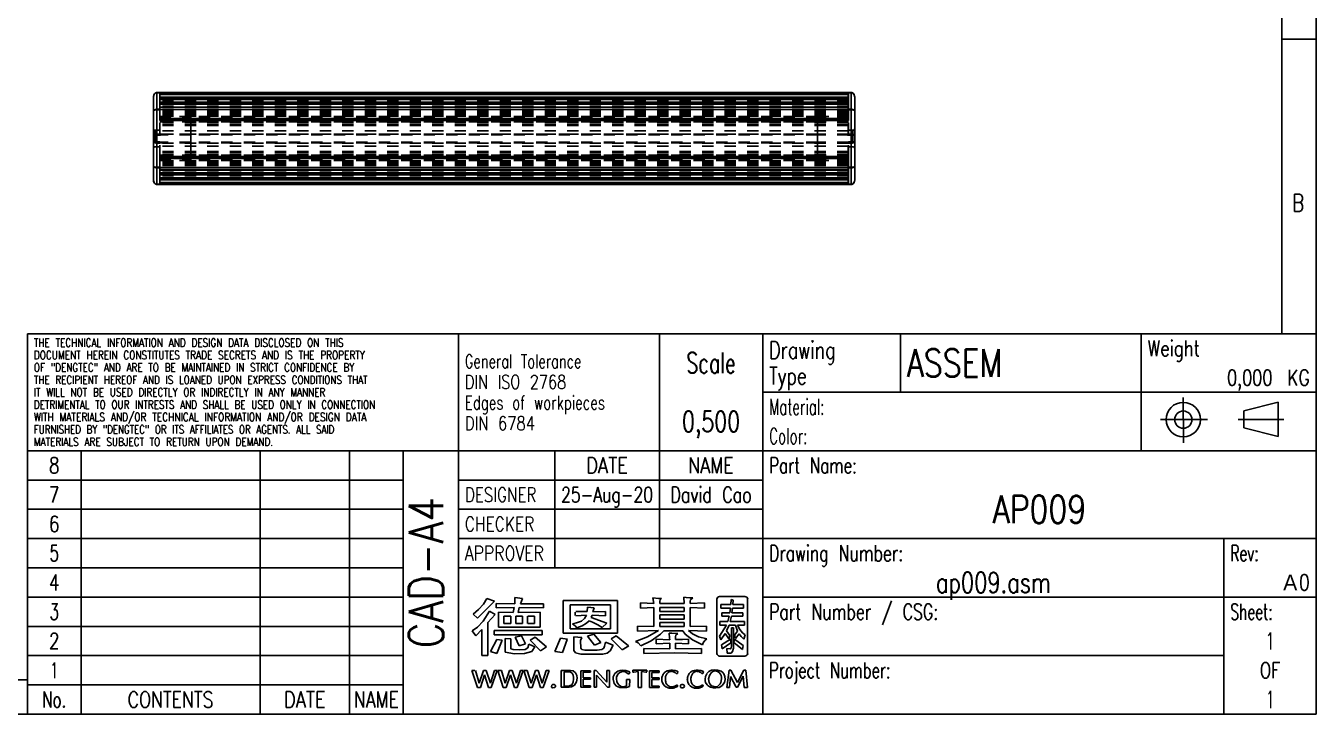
# Model space of a CAD drawing. Extents: x 14 to 580, y 14 to 406.
# Drawn here: x 205.1 to 580, y 14 to 213.9 of the extents above; entities that cross this region are included whole.
import ezdxf
from ezdxf.enums import TextEntityAlignment as Align

# ---------------------------------------------------------------- set-up
doc = ezdxf.new("R2010")
doc.units = 0
doc.header["$LTSCALE"] = 32.67
doc.linetypes.add('HIDDEN', pattern=[0.2, 0.1, -0.1])
for name, color, linetype in [('AP-090-ENDCAP2', 7, 'CONTINUOUS'), ('AP-090-ENDCAP3', 7, 'CONTINUOUS'), ('AP0099', 7, 'CONTINUOUS'), ('AP090-BASE2', 7, 'CONTINUOUS'), ('AP090-BASE3', 7, 'CONTINUOUS'), ('AP090-DIFFUSE2', 7, 'CONTINUOUS'), ('AP090-DIFFUSE3', 7, 'CONTINUOUS')]:
    doc.layers.add(name, color=color, linetype=linetype)
doc.styles.add('TEXTSTYLE_2', font='TXT.TTF')
doc.styles.add('TEXTSTYLE_3', font='TXT.TTF')
doc.styles.add('TEXTSTYLE_4', font='TXT.TTF')
doc.styles.add('TEXTSTYLE_5', font='TXT.TTF')
doc.styles.add('TEXTSTYLE_6', font='TXT.TTF')
doc.styles.add('TEXTSTYLE_8', font='gdt', dxfattribs={"width": 0.55})

# ---------------------------------------------------------------- blocks, each defined once
blk = doc.blocks.new('SYMBOL_283_BL0', base_point=(374.78, 34.86))
at = {"layer": 'AP0099', "color": 7}
for p, q in [((336.31, 41.86), (341.3, 46.84)), ((338.1, 45.94), (336.66, 44.38)), ((339.1, 47.61), (338.1, 45.94)), ((341.3, 46.84), (339.1, 47.61)), ((341.74, 46.12), (341.74, 44.85)), ((341.74, 46.12), (347.17, 46.03)), ((347.18, 47.9), (347.17, 46.03)), ((349.45, 47.59), (347.18, 47.9)), ((349.45, 47.59), (348.82, 46.03)), ((348.82, 46.03), (355.48, 46.08)), ((355.48, 46.08), (355.48, 44.86)), ((361.23, 37.51), (361.28, 46.99)), ((361.28, 46.99), (377.01, 47.02)), ((363.25, 45.72), (363.25, 38.77)), ((374.99, 45.72), (363.25, 45.72)), ((368.26, 45.12), (368.17, 43.81)), ((368.26, 45.12), (370.24, 44.84)), ((374.99, 38.77), (374.99, 45.72)), ((377.01, 47.02), (377.01, 37.51)), ((383.7, 46.32), (387.54, 46.15)), ((383.7, 46.32), (383.7, 44.83)), ((387.31, 47.76), (387.54, 46.15)), ((387.31, 47.76), (388.91, 47.61)), ((388.91, 47.61), (389.85, 47.6)), ((389.3, 46.78), (389.29, 46.15)), ((389.29, 46.15), (396.42, 46.15)), ((389.43, 47.18), (389.3, 46.78)), ((389.85, 47.6), (389.43, 47.18)), ((396.28, 47.96), (396.42, 46.15)), ((396.28, 47.96), (396.98, 47.88)), ((396.98, 47.88), (398.08, 47.8)), ((398.08, 47.8), (398.94, 47.79)), ((398.27, 47.21), (398.13, 46.82)), ((398.13, 46.82), (398.13, 46.14)), ((398.13, 46.14), (402.28, 46.31)), ((398.94, 47.79), (398.27, 47.21)), ((402.28, 46.31), (402.28, 44.82)), ((405.9, 47.37), (405.9, 31.66)), ((414.04, 48.16), (406.7, 48.16)), ((409.97, 45.82), (407.08, 45.82)), ((407.08, 45.82), (407.08, 44.8)), ((410.08, 47.31), (409.97, 45.82)), ((410.08, 47.31), (410.67, 47.13)), ((410.56, 45.82), (410.67, 47.13)), ((413.66, 45.82), (410.56, 45.82)), ((413.66, 44.8), (413.66, 45.82)), ((414.83, 31.66), (414.83, 47.37)), ((336.66, 44.38), (335.05, 43.09)), ((335.05, 43.09), (336.31, 41.86)), ((339.82, 43.9), (337.99, 41.01)), ((339.33, 40.59), (341.52, 42.91)), ((339.82, 43.9), (341.52, 42.91)), ((341.75, 44.85), (347, 44.96)), ((342.45, 43.66), (342.43, 39.24)), ((346.68, 43.55), (342.45, 43.66)), ((344.01, 42.51), (344.01, 40.37)), ((344.03, 42.51), (346.02, 42.51)), ((346.02, 40.37), (346.02, 42.51)), ((347, 44.97), (346.68, 43.55)), ((347.46, 42.51), (347.46, 40.37)), ((347.46, 42.51), (349.44, 42.51)), ((348.49, 44.95), (348.16, 43.54)), ((354.56, 43.65), (348.16, 43.54)), ((355.48, 44.86), (348.49, 44.95)), ((349.44, 40.37), (349.44, 42.51)), ((350.92, 42.51), (350.92, 40.37)), ((350.95, 42.51), (352.93, 42.51)), ((352.93, 40.37), (352.93, 42.51)), ((354.56, 43.65), (354.54, 39.24)), ((364.74, 43.64), (364.74, 42.62)), ((368.01, 42.72), (364.88, 42.59)), ((364.9, 43.83), (368.17, 43.81)), ((367.44, 41.77), (366.52, 41.04)), ((368.01, 42.72), (367.44, 41.77)), ((369.64, 42.72), (369.37, 42.06)), ((369.37, 42.06), (373.94, 40.46)), ((373.57, 42.59), (369.64, 42.72)), ((370.24, 44.84), (369.9, 43.72)), ((369.9, 43.72), (373.57, 43.84)), ((373.57, 43.84), (373.57, 42.59)), ((387.55, 44.97), (383.7, 44.83)), ((387.55, 44.97), (387.55, 39.42)), ((396.42, 44.97), (389.29, 44.97)), ((389.29, 44.97), (389.29, 43.82)), ((389.29, 43.82), (396.42, 43.82)), ((396.42, 42.86), (389.29, 42.86)), ((389.29, 42.86), (389.29, 41.61)), ((389.29, 41.61), (396.42, 41.61)), ((396.42, 43.82), (396.42, 44.97)), ((396.42, 41.61), (396.42, 42.86)), ((402.28, 44.82), (398.13, 44.97)), ((398.13, 44.97), (398.13, 39.42)), ((407.08, 44.8), (409.86, 44.8)), ((407.34, 43.47), (409.67, 43.47)), ((407.34, 43.47), (407.34, 42.44)), ((409.48, 42.44), (407.34, 42.44)), ((409.48, 42.44), (409.05, 40.91)), ((409.86, 44.8), (409.67, 43.47)), ((410.11, 42.44), (409.74, 40.91)), ((413.41, 42.44), (410.11, 42.44)), ((410.45, 44.8), (410.28, 43.47)), ((410.28, 43.47), (413.41, 43.47)), ((410.45, 44.8), (413.66, 44.8)), ((413.41, 43.47), (413.41, 42.44)), ((336.32, 39.31), (334.83, 38.16)), ((334.83, 38.16), (335.82, 36.75)), ((335.82, 36.75), (337.61, 38.59)), ((337.99, 41.01), (336.32, 39.31)), ((337.61, 38.59), (337.61, 31.06)), ((339.33, 31.06), (339.33, 40.59)), ((355.15, 38.27), (341.18, 38.29)), ((341.18, 38.29), (341.18, 37.02)), ((342.43, 39.24), (354.54, 39.24)), ((344.03, 40.37), (346.02, 40.37)), ((347.46, 40.37), (349.44, 40.37)), ((350.95, 40.37), (352.93, 40.37)), ((355.15, 37.07), (355.15, 38.27)), ((377.01, 37.51), (361.23, 37.51)), ((363.25, 38.77), (374.99, 38.77)), ((365.13, 40.5), (363.92, 40.21)), ((363.92, 40.21), (364.7, 39.62)), ((364.7, 39.62), (365.2, 39.07)), ((366.52, 41.04), (365.13, 40.5)), ((365.2, 39.07), (366.76, 39.68)), ((366.76, 39.68), (368.05, 40.46)), ((368.05, 40.46), (368.76, 41.14)), ((368.76, 41.14), (369.77, 40.72)), ((369.77, 40.72), (371.35, 39.95)), ((371.35, 39.95), (372.6, 39.21)), ((372.6, 39.21), (373.94, 40.46)), ((387.55, 39.42), (382.87, 39.59)), ((382.87, 39.59), (382.87, 38.15)), ((382.87, 38.15), (388.89, 38.33)), ((388.89, 38.33), (385.77, 36.42)), ((396.42, 40.65), (389.29, 40.65)), ((389.29, 40.65), (389.29, 39.43)), ((389.29, 39.43), (396.42, 39.43)), ((389.51, 37.2), (390.52, 38.18)), ((396.03, 38.18), (390.52, 38.18)), ((392.01, 37.55), (392.16, 36.21)), ((392.01, 37.55), (392.76, 37.48)), ((396.68, 37.26), (396.03, 38.18)), ((396.42, 39.43), (396.42, 40.65)), ((397.62, 38.33), (398.85, 37.29)), ((402.9, 38.14), (397.62, 38.33)), ((402.9, 39.59), (398.13, 39.42)), ((402.9, 39.59), (402.9, 38.14)), ((408.71, 39.88), (406.66, 36.7)), ((409.05, 40.91), (406.79, 40.91)), ((406.79, 40.91), (406.79, 39.88)), ((406.79, 39.88), (408.71, 39.88)), ((409.43, 39.88), (408.67, 38.17)), ((408.67, 38.17), (409.68, 36.85)), ((409.43, 39.88), (411.28, 39.88)), ((413.96, 40.91), (409.74, 40.91)), ((410.71, 39.08), (410.14, 39.08)), ((410.14, 39.08), (410.14, 33.81)), ((410.71, 39.08), (410.71, 33.14)), ((411.93, 38.06), (410.98, 36.93)), ((411.28, 39.88), (411.93, 38.06)), ((411.89, 39.88), (412.55, 38.56)), ((411.89, 39.88), (413.96, 39.88)), ((412.55, 38.56), (413.32, 37.62)), ((413.32, 37.62), (414.08, 37.01)), ((413.96, 40.91), (413.96, 39.88)), ((341.99, 35.73), (340.09, 32.21)), ((341.18, 37.02), (355.15, 37.05)), ((343.55, 35.51), (341.99, 35.73)), ((343.55, 35.51), (342.01, 31.65)), ((344.41, 35.97), (346.02, 35.87)), ((344.41, 35.97), (344.41, 31.96)), ((346.02, 35.87), (346.02, 33.01)), ((347.34, 36.35), (349.11, 36.76)), ((348.47, 33.89), (347.34, 36.35)), ((350.32, 34.42), (348.47, 33.89)), ((349.11, 36.76), (350.32, 34.42)), ((351.23, 34.29), (351.02, 33.3)), ((352.98, 33.6), (351.23, 34.29)), ((351.61, 35.53), (353.06, 36.36)), ((354.64, 32.44), (351.61, 35.53)), ((353.06, 36.36), (356.39, 33.51)), ((360.48, 36.11), (358.82, 32.24)), ((362.45, 35.75), (360.48, 36.11)), ((361.07, 31.88), (362.44, 35.73)), ((364.35, 36.45), (364.37, 32.53)), ((366.7, 36.24), (364.35, 36.45)), ((366.3, 35.37), (366.7, 36.24)), ((366.36, 33.14), (366.3, 35.37)), ((370.11, 37.22), (368.29, 36.62)), ((368.29, 36.62), (370.3, 34.05)), ((372.18, 34.78), (370.11, 37.22)), ((370.3, 34.05), (372.18, 34.78)), ((373.52, 34.89), (373.28, 33.73)), ((375.75, 34.06), (373.55, 34.88)), ((374.92, 32.44), (375.75, 34.06)), ((376.68, 36.78), (375.21, 35.88)), ((375.21, 35.88), (378.4, 32.71)), ((380.23, 33.8), (376.68, 36.78)), ((378.4, 32.71), (380.29, 33.83)), ((385.77, 36.42), (382.3, 35.06)), ((382.3, 35.06), (383.01, 34.67)), ((383.01, 34.67), (383.78, 33.85)), ((383.79, 33.85), (386.79, 35.34)), ((386.79, 35.34), (389.51, 37.2)), ((388.3, 35.77), (392.18, 35.63)), ((388.3, 35.77), (388.3, 34.44)), ((392.18, 34.59), (388.3, 34.44)), ((392.16, 36.21), (392.18, 35.63)), ((392.18, 34.59), (392.18, 32.96)), ((392.76, 37.48), (393.86, 37.44)), ((393.86, 36.58), (393.85, 35.64)), ((393.85, 35.64), (395.91, 35.68)), ((397.68, 34.44), (393.85, 34.58)), ((393.85, 34.58), (393.85, 32.96)), ((393.86, 37.44), (394.51, 37.42)), ((393.98, 36.94), (393.86, 36.58)), ((394.51, 37.42), (393.98, 36.94)), ((395.91, 35.68), (397.68, 35.76)), ((398.85, 35.57), (396.68, 37.26)), ((397.68, 35.76), (397.68, 34.44)), ((398.85, 37.29), (400.6, 36.43)), ((401.74, 34.12), (398.85, 35.57)), ((400.6, 36.43), (402.93, 35.85)), ((401.95, 34.7), (401.74, 34.12)), ((402.4, 35.36), (401.95, 34.7)), ((402.93, 35.85), (402.4, 35.36)), ((406.66, 36.7), (407, 35.61)), ((408.27, 37.39), (407, 35.61)), ((407.22, 34.16), (409.81, 35.76)), ((407.22, 34.16), (407.4, 33.02)), ((409.94, 34.7), (407.4, 33.02)), ((409.33, 35.87), (408.27, 37.39)), ((409.68, 36.85), (409.33, 35.87)), ((409.81, 35.76), (409.94, 34.7)), ((410.14, 33.81), (410.09, 33.3)), ((411.05, 35.78), (410.82, 34.8)), ((410.82, 34.8), (413.29, 32.77)), ((410.98, 36.93), (411.29, 35.98)), ((413.56, 33.97), (411.05, 35.78)), ((412.37, 37.32), (411.29, 35.98)), ((412.37, 37.32), (412.93, 36.56)), ((412.93, 36.56), (413.72, 35.74)), ((413.29, 32.77), (413.56, 33.97)), ((414.08, 37.01), (413.72, 35.74)), ((339.33, 31.06), (337.61, 31.06)), ((340.13, 32.2), (342.01, 31.65)), ((344.41, 31.96), (347.11, 31.54)), ((346.71, 32.76), (346.02, 33.01)), ((348.47, 32.69), (346.71, 32.76)), ((347.11, 31.54), (350.01, 31.58)), ((350.22, 32.79), (348.47, 32.69)), ((350.01, 31.58), (352.16, 32.24)), ((351.02, 33.3), (350.22, 32.79)), ((352.16, 32.24), (352.98, 33.6)), ((356.39, 33.51), (354.64, 32.44)), ((358.82, 32.24), (361.07, 31.88)), ((364.37, 32.53), (364.79, 31.79)), ((364.79, 31.79), (366.33, 31.38)), ((366.33, 31.38), (372.76, 31.4)), ((366.67, 32.78), (366.36, 33.14)), ((367.54, 32.62), (366.67, 32.78)), ((371.08, 32.61), (367.54, 32.62)), ((372.45, 32.8), (371.08, 32.61)), ((373.01, 33.17), (372.45, 32.8)), ((372.76, 31.4), (373.98, 31.68)), ((373.28, 33.73), (373.01, 33.17)), ((373.98, 31.68), (374.92, 32.44)), ((392.18, 32.96), (384.64, 33.11)), ((384.64, 33.11), (384.64, 31.65)), ((384.64, 31.65), (393.7, 31.79)), ((393.7, 31.79), (401.46, 31.65)), ((401.46, 33.11), (393.85, 32.96)), ((401.46, 31.65), (401.46, 33.11)), ((406.7, 30.86), (414.04, 30.86)), ((409.73, 32.95), (408.83, 33.07)), ((408.83, 33.07), (408.92, 31.75)), ((408.92, 31.75), (410.04, 31.72)), ((409.96, 33.06), (409.73, 32.95)), ((410.09, 33.3), (409.96, 33.06)), ((410.04, 31.72), (410.47, 32.16)), ((410.47, 32.16), (410.71, 33.14)), ((334.73, 26.7), (335.61, 26.69)), ((336.32, 21.74), (334.73, 26.7)), ((335.76, 26.69), (336.88, 22.98)), ((336.88, 22.98), (338.14, 26.7)), ((338.14, 26.7), (338.89, 26.69)), ((338.89, 26.69), (340.11, 23.03)), ((340.11, 23.03), (341.29, 26.7)), ((342.08, 26.69), (340.37, 21.74)), ((341.29, 26.7), (342.08, 26.69)), ((342.26, 26.7), (343.85, 21.74)), ((343.28, 26.69), (342.26, 26.7)), ((344.41, 22.98), (343.28, 26.69)), ((345.67, 26.69), (344.41, 22.98)), ((346.42, 26.69), (345.67, 26.69)), ((347.64, 23.03), (346.42, 26.69)), ((348.81, 26.7), (347.64, 23.03)), ((347.9, 21.74), (349.61, 26.69)), ((349.61, 26.69), (348.81, 26.7)), ((349.78, 26.7), (350.81, 26.69)), ((351.38, 21.74), (349.78, 26.7)), ((350.81, 26.69), (351.93, 22.98)), ((351.93, 22.98), (353.2, 26.7)), ((353.2, 26.7), (353.95, 26.69)), ((353.95, 26.69), (355.17, 23.03)), ((355.17, 23.03), (356.34, 26.7)), ((357.14, 26.69), (355.43, 21.74)), ((356.34, 26.7), (357.14, 26.69)), ((363.33, 26.7), (360.62, 26.69)), ((360.62, 26.69), (360.62, 21.81)), ((361.57, 26.34), (361.57, 22.14)), ((362.5, 26.33), (361.57, 26.33)), ((363.41, 26.19), (362.5, 26.33)), ((364.1, 26.54), (363.33, 26.7)), ((364.86, 25.99), (364.1, 26.54)), ((366.35, 26.63), (369.18, 26.63)), ((366.35, 21.81), (366.35, 26.63)), ((369.18, 26.63), (369.18, 26.17)), ((370.23, 21.81), (370.23, 26.69)), ((370.23, 26.69), (370.85, 26.69)), ((370.85, 26.69), (373.95, 23.28)), ((373.95, 23.28), (373.95, 26.69)), ((373.95, 26.69), (374.67, 26.69)), ((374.67, 26.69), (374.67, 21.81)), ((377.11, 26.48), (376.28, 25.85)), ((377.82, 26.7), (377.11, 26.48)), ((378.5, 26.43), (377.7, 26.15)), ((378.38, 26.78), (377.82, 26.7)), ((378.38, 26.78), (379.47, 26.73)), ((379.12, 26.37), (378.5, 26.43)), ((380.14, 25.75), (379.12, 26.37)), ((379.47, 26.73), (380.62, 26.34)), ((380.62, 26.34), (380.39, 25.75)), ((381.46, 26.74), (385.56, 26.75)), ((381.46, 26.74), (381.46, 26.23)), ((381.75, 26.23), (383.05, 26.39)), ((383.05, 26.39), (383.05, 21.74)), ((383.97, 21.74), (383.97, 26.39)), ((383.97, 26.39), (385.27, 26.23)), ((385.56, 26.75), (385.55, 26.26)), ((386.31, 26.56), (389.14, 26.56)), ((386.31, 21.74), (386.31, 26.56)), ((389.14, 26.56), (389.14, 26.1)), ((392.87, 26.75), (392.58, 26.74)), ((392.72, 26.44), (392.76, 26.44)), ((392.76, 26.44), (392.84, 26.43)), ((392.84, 26.43), (392.92, 26.42)), ((392.92, 26.42), (393.22, 26.35)), ((393.47, 26.71), (393.16, 26.73)), ((393.77, 26.68), (393.47, 26.71)), ((394.41, 25.84), (394.58, 26.4)), ((400.29, 26.75), (400, 26.74)), ((400.14, 26.44), (400.18, 26.44)), ((400.18, 26.44), (400.26, 26.43)), ((400.26, 26.43), (400.34, 26.42)), ((400.34, 26.42), (400.64, 26.35)), ((400.89, 26.71), (400.57, 26.73)), ((401.19, 26.68), (400.89, 26.71)), ((401.83, 25.84), (402, 26.4)), ((402.98, 25.79), (403.58, 26.41)), ((403.58, 26.41), (404.35, 26.75)), ((404.72, 26.42), (404.22, 26.05)), ((404.35, 26.75), (405.13, 26.86)), ((405.33, 26.56), (404.72, 26.42)), ((406.11, 26.81), (405.13, 26.86)), ((405.33, 26.56), (406.1, 26.37)), ((406.52, 26.09), (406.1, 26.37)), ((407.13, 26.49), (406.11, 26.81)), ((407.13, 26.49), (407.6, 26.06)), ((408.78, 21.74), (409.47, 26.75)), ((409.47, 26.75), (409.98, 26.75)), ((409.98, 26.75), (411.84, 23.21)), ((411.84, 23.21), (413.74, 26.75)), ((413.74, 26.75), (414.26, 26.75)), ((414.26, 26.75), (414.83, 21.74)), ((338.41, 25.4), (337.18, 21.74)), ((339.57, 21.74), (338.41, 25.4)), ((344.71, 21.74), (345.93, 25.4)), ((345.93, 25.4), (347.1, 21.74)), ((353.46, 25.4), (352.24, 21.74)), ((354.63, 21.74), (353.46, 25.4)), ((357.91, 22.39), (358.26, 22.58)), ((358.26, 22.58), (358.59, 22.59)), ((358.59, 22.59), (358.89, 22.44)), ((363.12, 22.21), (363.72, 22.54)), ((363.85, 25.89), (363.41, 26.19)), ((363.72, 22.54), (364.15, 23.29)), ((364.11, 25.32), (363.85, 25.89)), ((364.26, 24.62), (364.11, 25.32)), ((364.15, 23.29), (364.28, 24.25)), ((364.28, 24.25), (364.26, 24.62)), ((364.51, 22.4), (365.16, 23.39)), ((364.86, 25.99), (365.22, 25.26)), ((365.34, 24.42), (365.16, 23.39)), ((365.22, 25.26), (365.34, 24.42)), ((369.18, 26.17), (367.07, 26.17)), ((367.07, 26.17), (367.07, 24.58)), ((367.07, 24.58), (369.18, 24.58)), ((369.18, 24.13), (367.07, 24.13)), ((367.07, 24.13), (367.07, 22.24)), ((369.18, 24.58), (369.18, 24.13)), ((374.12, 21.81), (370.95, 25.32)), ((370.95, 25.32), (370.95, 21.81)), ((375.81, 24.84), (375.73, 24.14)), ((375.73, 24.14), (376.01, 22.92)), ((376.28, 25.85), (375.81, 24.84)), ((376.01, 22.92), (376.69, 22.14)), ((376.76, 24.7), (376.73, 24.22)), ((376.73, 24.22), (376.82, 23.5)), ((376.89, 25.2), (376.76, 24.7)), ((376.82, 23.5), (377.04, 22.96)), ((377.17, 25.7), (376.89, 25.2)), ((377.04, 22.96), (377.46, 22.43)), ((377.7, 26.15), (377.17, 25.7)), ((379.67, 22.24), (379.67, 24.08)), ((379.67, 24.08), (380.56, 24.08)), ((380.39, 25.75), (380.14, 25.75)), ((380.56, 24.08), (380.55, 22.02)), ((381.46, 26.23), (381.75, 26.23)), ((385.27, 26.23), (385.56, 26.23)), ((389.14, 26.1), (387.03, 26.1)), ((387.03, 26.1), (387.03, 24.51)), ((387.03, 24.51), (389.14, 24.51)), ((389.14, 24.06), (387.03, 24.06)), ((387.03, 24.06), (387.03, 22.17)), ((389.14, 24.51), (389.14, 24.06)), ((389.9, 24.19), (389.9, 24.18)), ((390.93, 24.18), (390.93, 24.27)), ((393.79, 26.06), (394.06, 25.84)), ((394.06, 25.84), (394.41, 25.84)), ((395.31, 22.3), (395.47, 22.51)), ((395.47, 22.51), (395.7, 22.58)), ((395.7, 22.58), (396.02, 22.59)), ((396.02, 22.59), (396.26, 22.5)), ((396.26, 22.5), (396.43, 22.3)), ((397.32, 24.19), (397.32, 24.18)), ((398.35, 24.18), (398.35, 24.27)), ((401.21, 26.06), (401.48, 25.84)), ((401.48, 25.84), (401.83, 25.84)), ((402.55, 24.94), (402.45, 24.18)), ((402.45, 24.18), (402.48, 23.72)), ((402.48, 23.72), (402.6, 23.22)), ((402.94, 25.75), (402.55, 24.94)), ((402.6, 23.22), (403.05, 22.48)), ((403.48, 24.23), (403.72, 25.22)), ((403.63, 23.24), (403.48, 24.23)), ((403.63, 23.24), (403.8, 22.85)), ((403.72, 25.22), (404.22, 26.05)), ((404.33, 22.26), (403.8, 22.85)), ((406.86, 22.85), (406.05, 22.08)), ((406.91, 25.62), (406.52, 26.09)), ((407.04, 23.24), (406.86, 22.85)), ((406.91, 25.62), (407.1, 25.21)), ((407.24, 24.23), (407.04, 23.24)), ((407.1, 25.21), (407.22, 24.73)), ((407.22, 24.73), (407.24, 24.23)), ((407.44, 22.3), (408.08, 23.15)), ((407.6, 26.06), (407.88, 25.69)), ((408.18, 24.96), (407.88, 25.69)), ((408.08, 23.15), (408.27, 24.08)), ((408.27, 24.08), (408.18, 24.96)), ((409.88, 24.96), (409.59, 21.74)), ((411.46, 21.85), (409.88, 24.96)), ((413.5, 25.02), (411.87, 21.85)), ((413.8, 21.74), (413.5, 25.02)), ((337.18, 21.74), (336.32, 21.74)), ((340.37, 21.74), (339.57, 21.74)), ((343.85, 21.74), (344.71, 21.74)), ((347.1, 21.74), (347.9, 21.74)), ((352.24, 21.74), (351.38, 21.74)), ((355.43, 21.74), (354.63, 21.74)), ((357.83, 22.06), (357.91, 22.39)), ((357.98, 21.77), (357.83, 22.06)), ((358.26, 21.68), (357.98, 21.77)), ((358.73, 21.71), (358.26, 21.68)), ((358.98, 21.92), (358.73, 21.71)), ((358.89, 22.44), (359.02, 22.21)), ((359.02, 22.21), (358.98, 21.92)), ((360.62, 21.81), (362.96, 21.81)), ((361.57, 22.14), (362.34, 22.14)), ((362.34, 22.14), (363.12, 22.21)), ((363.02, 21.81), (363.67, 21.91)), ((363.67, 21.91), (364.51, 22.4)), ((369.18, 21.81), (366.35, 21.81)), ((367.07, 22.24), (369.18, 22.24)), ((369.18, 22.24), (369.18, 21.81)), ((370.95, 21.81), (370.23, 21.81)), ((374.67, 21.81), (374.12, 21.81)), ((376.69, 22.14), (377.66, 21.75)), ((378.08, 22.07), (377.46, 22.43)), ((377.66, 21.75), (378.45, 21.7)), ((378.66, 21.96), (378.08, 22.07)), ((379.6, 21.79), (378.45, 21.7)), ((379.19, 22.03), (378.66, 21.96)), ((379.19, 22.03), (379.67, 22.24)), ((380.55, 22.02), (379.6, 21.79)), ((383.05, 21.74), (383.97, 21.74)), ((389.14, 21.74), (386.31, 21.74)), ((387.03, 22.17), (389.14, 22.17)), ((389.14, 22.17), (389.14, 21.74)), ((392.5, 21.56), (392.79, 21.56)), ((392.79, 21.56), (392.99, 21.57)), ((392.99, 21.57), (393.19, 21.59)), ((393.19, 21.59), (393.39, 21.63)), ((393.39, 21.63), (393.6, 21.67)), ((393.6, 21.67), (393.65, 21.69)), ((393.65, 21.69), (393.71, 21.7)), ((393.71, 21.7), (394.01, 21.8)), ((394.01, 21.8), (394.11, 21.85)), ((394.11, 21.85), (394.21, 21.9)), ((394.47, 22.47), (394.18, 22.46)), ((394.21, 21.9), (394.31, 21.96)), ((394.31, 21.96), (394.41, 22.02)), ((394.41, 22.02), (394.47, 22.47)), ((395.28, 21.98), (395.31, 22.3)), ((395.41, 21.77), (395.28, 21.98)), ((395.7, 21.68), (395.41, 21.77)), ((396.01, 21.68), (395.7, 21.68)), ((396.16, 21.71), (396.01, 21.68)), ((396.36, 21.85), (396.16, 21.71)), ((396.46, 22.12), (396.36, 21.85)), ((396.43, 22.3), (396.46, 22.12)), ((399.92, 21.56), (400.21, 21.56)), ((400.21, 21.56), (400.41, 21.57)), ((400.41, 21.57), (400.61, 21.59)), ((400.61, 21.59), (400.81, 21.63)), ((400.81, 21.63), (401.02, 21.67)), ((401.02, 21.67), (401.07, 21.69)), ((401.07, 21.69), (401.13, 21.7)), ((401.13, 21.7), (401.43, 21.8)), ((401.43, 21.8), (401.53, 21.85)), ((401.53, 21.85), (401.63, 21.9)), ((401.88, 22.47), (401.6, 22.46)), ((401.63, 21.9), (401.73, 21.96)), ((401.73, 21.96), (401.83, 22.02)), ((401.83, 22.02), (401.88, 22.47)), ((403.05, 22.48), (403.35, 22.22)), ((403.35, 22.22), (404.02, 21.83)), ((404.02, 21.83), (404.85, 21.63)), ((405.37, 21.9), (404.33, 22.26)), ((404.85, 21.63), (405.56, 21.62)), ((406.05, 22.08), (405.37, 21.9)), ((405.56, 21.62), (406.54, 21.79)), ((406.54, 21.79), (407.01, 22.01)), ((407.01, 22.01), (407.44, 22.3)), ((408.78, 21.74), (409.59, 21.74)), ((411.87, 21.85), (411.46, 21.85)), ((413.8, 21.74), (414.83, 21.74))]:
    blk.add_line(p, q, dxfattribs=at)
for centre, radius, start, end in [((406.7, 47.37), 0.799, 90, 180), ((414.04, 47.37), 0.799, 0, 90), ((406.7, 31.66), 0.799, 180, 270), ((414.04, 31.66), 0.799, 270, 360), ((392.3, 24.39), 2.32, 111.1471, 136.841), ((392.53, 23.7), 3.04, 89.1542, 110.4525), ((392.91, 24.52), 1.94, 95.5685, 135.5687), ((392.97, 27.43), 0.691, 260.9564, 273.018), ((393.12, 27.48), 0.75, 261.6919, 272.7717), ((392.58, 24.37), 2.07, 63.4314, 72.1964), ((393.37, 24.06), 2.65, 68.5873, 81.3424), ((393.69, 24.97), 1.68, 58.0891, 67.5455), ((399.72, 24.39), 2.32, 111.1471, 136.841), ((399.95, 23.7), 3.04, 89.1542, 110.4525), ((400.33, 24.52), 1.94, 95.5685, 135.5687), ((400.39, 27.43), 0.691, 260.9564, 273.018), ((400.54, 27.48), 0.75, 261.6919, 272.7717), ((400, 24.37), 2.08, 54.329, 72.1869), ((400.79, 24.06), 2.65, 68.5873, 81.3424), ((401.11, 24.97), 1.68, 58.0891, 67.5455), ((392.4, 24.21), 2.5, 158.0467, 180.3952), ((392.82, 24.13), 2.93, 179.1046, 200.8922), ((392.6, 24.1), 2.73, 136.7287, 157.5392), ((392.36, 24.05), 2.46, 202.8963, 250.0701), ((393.49, 24.31), 2.56, 160.119, 180.9693), ((394.42, 24.2), 3.49, 180.1894, 197.9684), ((392.9, 24.5), 1.94, 135.1351, 159.4747), ((392.58, 23.6), 1.55, 197.9155, 229.0523), ((392.57, 24.35), 2.09, 54.3712, 63.3981), ((399.82, 24.21), 2.5, 158.0467, 180.3952), ((400.24, 24.13), 2.93, 179.1046, 200.8922), ((400.02, 24.1), 2.73, 136.7287, 157.5392), ((399.78, 24.05), 2.46, 202.8963, 250.0701), ((400.91, 24.31), 2.56, 160.119, 180.9693), ((401.84, 24.2), 3.49, 180.1894, 197.9684), ((400.32, 24.5), 1.94, 135.1351, 159.4747), ((400, 23.6), 1.55, 197.9155, 229.0523), ((392.48, 24.41), 2.85, 250.2982, 270.5014), ((393.02, 24.11), 2.23, 229.1447, 246.9842), ((392.91, 23.89), 1.98, 247.3414, 266.3689), ((392.59, 24.53), 2.63, 274.3561, 282.4978), ((392.67, 24.17), 2.26, 282.3564, 291.9904), ((392.67, 24.31), 2.39, 290.9261, 300.3826), ((392.8, 24.1), 2.14, 300.1226, 310.0864), ((399.9, 24.41), 2.85, 250.2982, 270.5014), ((400.44, 24.11), 2.23, 229.1447, 246.9842), ((400.33, 23.89), 1.98, 247.3414, 266.3689), ((400.01, 24.53), 2.63, 274.3561, 282.4978), ((400.09, 24.17), 2.26, 282.3564, 291.9904), ((400.08, 24.31), 2.39, 290.9261, 300.3826), ((400.22, 24.1), 2.14, 300.1226, 310.0864)]:
    blk.add_arc(centre, radius, start, end, dxfattribs=at)

msp = doc.modelspace()

# ---------------------------------------------------------------- linework, layer by layer
at = {"layer": 'AP-090-ENDCAP2', "color": 7}
for p, q in [((242.233, 169.158), (242.233, 193.2)), ((243.233, 167.827), (243.233, 194.531)), ((243.233, 194.531), (244.033, 194.531)), ((243.233, 194.473), (244.033, 194.473)), ((244.033, 186.377), (244.033, 194.531)), ((444.933, 194.531), (444.133, 194.531)), ((444.133, 186.377), (444.133, 194.531)), ((444.933, 194.473), (444.133, 194.473)), ((445.09, 194.515), (444.933, 194.531)), ((444.933, 194.531), (444.933, 167.827)), ((445.933, 193.2), (445.933, 169.158)), ((243.233, 189.673), (244.033, 189.673)), ((243.233, 189.531), (244.033, 189.531)), ((244.083, 187.592), (244.033, 187.592)), ((244.033, 187.59), (244.083, 187.59)), ((444.083, 187.592), (444.133, 187.592)), ((444.133, 187.59), (444.083, 187.59)), ((444.933, 189.673), (444.133, 189.673)), ((444.933, 189.531), (444.133, 189.531)), ((244.033, 186.865), (253.033, 186.865)), ((244.033, 186.377), (253.033, 186.377)), ((253.033, 175.454), (253.033, 186.865)), ((435.133, 186.904), (435.133, 175.493)), ((444.133, 186.865), (435.133, 186.865)), ((444.133, 186.377), (435.133, 186.377)), ((243.233, 172.827), (244.033, 172.827)), ((243.233, 172.686), (244.033, 172.686)), ((244.033, 167.827), (244.033, 175.981)), ((244.033, 175.981), (253.033, 175.981)), ((244.033, 175.493), (253.033, 175.493)), ((244.033, 174.769), (244.083, 174.769)), ((244.083, 174.766), (244.033, 174.766)), ((444.133, 175.981), (435.133, 175.981)), ((444.133, 175.493), (435.133, 175.493)), ((444.133, 174.769), (444.083, 174.769)), ((444.083, 174.766), (444.133, 174.766)), ((444.133, 167.827), (444.133, 175.981)), ((444.933, 172.827), (444.133, 172.827)), ((444.933, 172.686), (444.133, 172.686)), ((243.077, 167.843), (243.234, 167.827)), ((243.233, 167.886), (244.033, 167.886)), ((243.233, 167.827), (244.033, 167.827)), ((444.933, 167.886), (444.133, 167.886)), ((444.933, 167.827), (444.133, 167.827))]:
    msp.add_line(p, q, dxfattribs=at)
for points in [[(243.234, 194.531), (243.077, 194.515), (242.871, 194.442), (242.679, 194.311), (242.509, 194.122), (242.366, 193.868), (242.265, 193.536), (242.233, 193.2)], [(242.233, 193.2), (242.292, 193.632), (242.449, 193.99), (242.678, 194.258), (242.949, 194.42), (243.233, 194.473)], [(444.933, 194.473), (445.218, 194.42), (445.489, 194.258), (445.717, 193.99), (445.874, 193.632), (445.933, 193.2)], [(445.933, 193.2), (445.901, 193.536), (445.8, 193.868), (445.658, 194.122), (445.487, 194.311), (445.296, 194.442), (445.09, 194.515)], [(243.233, 189.673), (243.059, 189.665), (242.906, 189.647), (242.776, 189.62), (242.667, 189.59), (242.573, 189.555), (242.492, 189.517), (242.422, 189.476), (242.361, 189.431), (242.31, 189.382), (242.271, 189.328), (242.244, 189.268), (242.233, 189.2)], [(242.233, 189.2), (242.244, 189.248), (242.271, 189.29), (242.31, 189.328), (242.361, 189.362), (242.422, 189.394), (242.492, 189.423), (242.573, 189.449), (242.667, 189.473), (242.776, 189.495), (242.906, 189.513), (243.059, 189.526), (243.233, 189.531)], [(445.933, 189.2), (445.923, 189.268), (445.896, 189.328), (445.856, 189.382), (445.806, 189.431), (445.745, 189.476), (445.674, 189.517), (445.593, 189.555), (445.5, 189.59), (445.391, 189.62), (445.261, 189.647), (445.108, 189.665), (444.933, 189.673)], [(444.933, 189.531), (445.108, 189.526), (445.261, 189.513), (445.391, 189.495), (445.5, 189.473), (445.593, 189.449), (445.674, 189.423), (445.745, 189.394), (445.806, 189.362), (445.856, 189.328), (445.896, 189.29), (445.923, 189.248), (445.933, 189.2)], [(242.233, 173.158), (242.244, 173.09), (242.271, 173.03), (242.31, 172.976), (242.361, 172.927), (242.422, 172.882), (242.492, 172.841), (242.573, 172.803), (242.667, 172.769), (242.776, 172.738), (242.906, 172.712), (243.059, 172.693), (243.233, 172.686)], [(243.233, 172.827), (243.059, 172.832), (242.906, 172.845), (242.776, 172.864), (242.667, 172.885), (242.573, 172.909), (242.492, 172.936), (242.422, 172.965), (242.361, 172.996), (242.31, 173.031), (242.271, 173.068), (242.244, 173.11), (242.233, 173.158)], [(444.933, 172.686), (445.108, 172.693), (445.261, 172.712), (445.391, 172.738), (445.5, 172.769), (445.593, 172.803), (445.674, 172.841), (445.745, 172.882), (445.806, 172.927), (445.856, 172.976), (445.896, 173.03), (445.923, 173.09), (445.933, 173.158)], [(445.933, 173.158), (445.923, 173.11), (445.896, 173.068), (445.856, 173.031), (445.806, 172.996), (445.745, 172.965), (445.674, 172.936), (445.593, 172.909), (445.5, 172.885), (445.391, 172.864), (445.261, 172.845), (445.108, 172.832), (444.933, 172.827)], [(242.233, 169.158), (242.265, 168.822), (242.366, 168.49), (242.509, 168.236), (242.679, 168.047), (242.871, 167.916), (243.077, 167.843)], [(243.233, 167.886), (242.949, 167.938), (242.678, 168.1), (242.449, 168.368), (242.292, 168.727), (242.233, 169.158)], [(444.933, 167.827), (445.09, 167.843), (445.296, 167.916), (445.487, 168.047), (445.658, 168.236), (445.8, 168.49), (445.901, 168.822), (445.933, 169.158)], [(445.933, 169.158), (445.874, 168.727), (445.717, 168.368), (445.489, 168.1), (445.218, 167.938), (444.933, 167.886)]]:
    msp.add_lwpolyline(points, dxfattribs=at)
at = {"layer": 'AP-090-ENDCAP3', "color": 8, "linetype": 'HIDDEN'}
for p, q in [((445.218, 194.42), (444.933, 194.473)), ((244.033, 187.492), (253.033, 187.492)), ((253.033, 187.592), (244.083, 187.592)), ((244.083, 187.59), (253.033, 187.59)), ((253.033, 186.865), (253.033, 187.592)), ((435.133, 187.592), (444.083, 187.592)), ((435.133, 187.592), (435.133, 186.904)), ((444.083, 187.59), (435.133, 187.59)), ((444.133, 187.492), (435.133, 187.492)), ((244.033, 186.996), (253.033, 186.996)), ((244.033, 186.9), (253.033, 186.9)), ((244.033, 175.981), (244.033, 186.377)), ((244.033, 186.187), (253.033, 186.187)), ((244.033, 185.993), (253.033, 185.993)), ((444.133, 186.996), (435.133, 186.996)), ((444.133, 186.9), (435.133, 186.9)), ((444.133, 186.187), (435.133, 186.187)), ((444.133, 185.993), (435.133, 185.993)), ((444.133, 175.981), (444.133, 186.377)), ((244.033, 182.179), (242.233, 182.179)), ((242.233, 180.179), (244.033, 180.179)), ((242.733, 183.579), (242.733, 178.779)), ((244.033, 183.579), (242.733, 183.579)), ((244.033, 182.5), (243.233, 182.5)), ((244.033, 182.429), (243.233, 182.429)), ((445.433, 183.579), (444.133, 183.579)), ((444.133, 182.5), (444.933, 182.5)), ((444.133, 182.429), (444.933, 182.429)), ((445.933, 182.179), (444.133, 182.179)), ((444.133, 180.179), (445.933, 180.179)), ((445.433, 183.579), (445.433, 178.779)), ((242.733, 178.779), (244.033, 178.779)), ((244.033, 179.929), (243.233, 179.929)), ((244.033, 179.858), (243.233, 179.858)), ((244.033, 176.365), (253.033, 176.365)), ((444.133, 176.365), (435.133, 176.365)), ((444.133, 179.929), (444.933, 179.929)), ((444.133, 179.858), (444.933, 179.858)), ((444.133, 178.779), (445.433, 178.779)), ((244.033, 176.172), (253.033, 176.172)), ((244.033, 175.459), (253.033, 175.459)), ((244.033, 175.362), (253.033, 175.362)), ((244.033, 174.866), (253.033, 174.866)), ((244.083, 174.769), (253.033, 174.769)), ((253.033, 174.766), (244.083, 174.766)), ((253.033, 174.766), (253.033, 175.454)), ((444.133, 176.172), (435.133, 176.172)), ((435.133, 175.493), (435.133, 174.766)), ((444.133, 175.459), (435.133, 175.459)), ((444.133, 175.362), (435.133, 175.362)), ((444.133, 174.866), (435.133, 174.866)), ((444.083, 174.769), (435.133, 174.769)), ((435.133, 174.766), (444.083, 174.766)), ((242.949, 167.938), (243.233, 167.886))]:
    msp.add_line(p, q, dxfattribs=at)
for points in [[(242.233, 182.056), (242.244, 182.122), (242.272, 182.178), (242.312, 182.229), (242.362, 182.274), (242.423, 182.316), (242.494, 182.355), (242.575, 182.39), (242.668, 182.422), (242.777, 182.451), (242.906, 182.475), (243.059, 182.493), (243.233, 182.5)], [(243.233, 182.429), (243.059, 182.423), (242.906, 182.409), (242.777, 182.388), (242.668, 182.364), (242.575, 182.337), (242.494, 182.307), (242.423, 182.275), (242.362, 182.24), (242.312, 182.201), (242.272, 182.159), (242.244, 182.111), (242.233, 182.056)], [(242.233, 180.302), (242.244, 180.247), (242.272, 180.199), (242.312, 180.157), (242.362, 180.119), (242.423, 180.083), (242.494, 180.051), (242.575, 180.021), (242.668, 179.994), (242.777, 179.97), (242.906, 179.95), (243.059, 179.935), (243.233, 179.929)], [(243.233, 179.858), (243.059, 179.865), (242.906, 179.883), (242.777, 179.907), (242.668, 179.936), (242.575, 179.968), (242.494, 180.003), (242.423, 180.042), (242.362, 180.084), (242.312, 180.13), (242.272, 180.18), (242.244, 180.236), (242.233, 180.302)], [(444.933, 182.5), (445.108, 182.493), (445.26, 182.475), (445.39, 182.451), (445.499, 182.422), (445.592, 182.39), (445.673, 182.355), (445.743, 182.316), (445.804, 182.274), (445.855, 182.229), (445.895, 182.178), (445.922, 182.122), (445.933, 182.056)], [(445.933, 182.056), (445.922, 182.111), (445.895, 182.159), (445.855, 182.201), (445.804, 182.24), (445.743, 182.275), (445.673, 182.307), (445.592, 182.337), (445.499, 182.364), (445.39, 182.388), (445.26, 182.409), (445.108, 182.423), (444.933, 182.429)], [(444.933, 179.929), (445.108, 179.935), (445.26, 179.95), (445.39, 179.97), (445.499, 179.994), (445.592, 180.021), (445.673, 180.051), (445.743, 180.083), (445.804, 180.119), (445.855, 180.157), (445.895, 180.199), (445.922, 180.247), (445.933, 180.302)], [(445.933, 180.302), (445.922, 180.236), (445.895, 180.18), (445.855, 180.13), (445.804, 180.084), (445.743, 180.042), (445.673, 180.003), (445.592, 179.968), (445.499, 179.936), (445.39, 179.907), (445.26, 179.883), (445.108, 179.865), (444.933, 179.858)]]:
    msp.add_lwpolyline(points, dxfattribs=at)
for centre, start, end in [((242.733, 184.079), 180, 270), ((445.433, 184.079), 270, 360), ((242.733, 178.279), 90, 180), ((445.433, 178.279), 0, 90)]:
    msp.add_arc(centre, 0.5, start, end, dxfattribs=at)
at = {"layer": 'AP0099', "color": 7}
for p, q in [((580, 14), (580, 406)), ((570, 124.5), (570, 396)), ((570, 210), (580, 210)), ((24, 24), (205.6, 24)), ((14, 14), (580, 14))]:
    msp.add_line(p, q, dxfattribs=at)
at = {"layer": 'AP0099', "color": 3}
for p, q in [((205.6, 124.5), (580, 124.5)), ((205.6, 124.5), (205.6, 14)), ((330.8, 124.5), (330.8, 14)), ((389.2, 124.5), (389.2, 56.5)), ((419.2, 124.5), (419.2, 14)), ((459.2, 124.5), (459.2, 107.5)), ((529.2, 124.5), (529.2, 90.5)), ((580, 124.5), (580, 14)), ((419.2, 107.5), (580, 107.5)), ((541.43, 92.825), (541.399, 105.961)), ((558.993, 102.122), (568.993, 104.622)), ((558.993, 102.122), (558.993, 97.122)), ((568.993, 104.622), (568.993, 94.622)), ((548.433, 99.553), (534.728, 99.553)), ((570.604, 99.553), (557.302, 99.553)), ((558.993, 97.122), (568.993, 94.622)), ((205.6, 90.5), (580, 90.5)), ((221.2, 90.5), (221.2, 14)), ((273.2, 90.5), (273.2, 14)), ((299.2, 90.5), (299.2, 14)), ((314.8, 90.5), (314.8, 14)), ((358.8, 90.5), (358.8, 56.5)), ((205.6, 82), (314.8, 82)), ((330.8, 82), (419.2, 82)), ((205.6, 73.5), (314.8, 73.5)), ((330.8, 73.5), (419.2, 73.5)), ((205.6, 65), (314.8, 65)), ((330.8, 65), (580, 65)), ((553.2, 65), (553.2, 14)), ((205.6, 56.5), (314.8, 56.5)), ((330.8, 56.5), (419.2, 56.5)), ((205.6, 48), (314.8, 48)), ((419.2, 48), (580, 48)), ((205.6, 39.5), (314.8, 39.5)), ((205.6, 31), (314.8, 31)), ((419.2, 31), (553.2, 31)), ((205.6, 22.5), (314.8, 22.5)), ((205.6, 14), (580, 14))]:
    msp.add_line(p, q, dxfattribs=at)
for radius in [5, 2.5]:
    msp.add_circle((541.387, 99.553), radius, dxfattribs=at)
at = {"layer": 'AP090-BASE2', "color": 7}
for p, q in [((244.083, 186.905), (244.083, 194.573)), ((444.083, 194.573), (244.083, 194.573)), ((444.083, 194.543), (244.083, 194.543)), ((444.083, 194.119), (244.083, 194.119)), ((444.083, 193.978), (244.083, 193.978)), ((444.083, 193.159), (244.083, 193.159)), ((444.083, 193.129), (244.083, 193.129)), ((444.083, 192.705), (244.083, 192.705)), ((444.083, 192.564), (244.083, 192.564)), ((444.083, 191.744), (244.083, 191.744)), ((444.083, 191.715), (244.083, 191.715)), ((444.083, 191.291), (244.083, 191.291)), ((444.083, 186.905), (444.083, 194.573)), ((444.083, 191.149), (244.083, 191.149)), ((444.083, 190.33), (244.083, 190.33)), ((444.083, 190.301), (244.083, 190.301)), ((444.083, 189.643), (244.083, 189.643)), ((444.083, 189.573), (244.083, 189.573)), ((444.083, 187.004), (244.083, 187.004)), ((444.083, 186.904), (244.083, 186.904)), ((253.083, 186.829), (253.033, 186.829)), ((253.083, 186.729), (253.033, 186.729)), ((435.133, 186.829), (435.083, 186.829)), ((435.133, 186.729), (435.083, 186.729)), ((253.083, 182.429), (253.033, 182.429)), ((253.083, 182.329), (253.033, 182.329)), ((253.083, 182.229), (253.033, 182.229)), ((253.083, 180.129), (253.033, 180.129)), ((253.083, 180.029), (253.033, 180.029)), ((435.133, 182.429), (435.083, 182.429)), ((435.133, 182.329), (435.083, 182.329)), ((435.133, 182.229), (435.083, 182.229)), ((435.133, 180.129), (435.083, 180.129)), ((435.133, 180.029), (435.083, 180.029)), ((253.083, 179.929), (253.033, 179.929)), ((435.133, 179.929), (435.083, 179.929)), ((444.083, 175.454), (244.083, 175.454)), ((244.083, 167.786), (244.083, 175.453)), ((444.083, 175.354), (244.083, 175.354)), ((444.083, 172.786), (244.083, 172.786)), ((444.083, 172.715), (244.083, 172.715)), ((253.083, 175.629), (253.033, 175.629)), ((253.083, 175.529), (253.033, 175.529)), ((435.133, 175.629), (435.083, 175.629)), ((435.133, 175.529), (435.083, 175.529)), ((444.083, 167.786), (444.083, 175.453)), ((444.083, 172.057), (244.083, 172.057)), ((444.083, 172.028), (244.083, 172.028)), ((444.083, 171.209), (244.083, 171.209)), ((444.083, 171.068), (244.083, 171.068)), ((444.083, 170.643), (244.083, 170.643)), ((444.083, 170.614), (244.083, 170.614)), ((444.083, 169.795), (244.083, 169.795)), ((444.083, 169.653), (244.083, 169.653)), ((444.083, 169.229), (244.083, 169.229)), ((444.083, 169.2), (244.083, 169.2)), ((444.083, 168.381), (244.083, 168.381)), ((444.083, 168.239), (244.083, 168.239)), ((444.083, 167.815), (244.083, 167.815)), ((444.083, 167.786), (244.083, 167.786))]:
    msp.add_line(p, q, dxfattribs=at)
at = {"layer": 'AP090-BASE3', "color": 8, "linetype": 'HIDDEN'}
for p, q in [((444.083, 192.846), (244.083, 192.846)), ((444.083, 191.998), (244.083, 191.998)), ((444.083, 191.969), (244.083, 191.969)), ((444.083, 191.432), (244.083, 191.432)), ((444.083, 190.584), (244.083, 190.584)), ((444.083, 190.554), (244.083, 190.554)), ((444.083, 190.323), (244.083, 190.323)), ((444.083, 190.252), (244.083, 190.252)), ((444.083, 189.7), (244.083, 189.7)), ((444.083, 189.558), (244.083, 189.558)), ((444.083, 189.028), (244.083, 189.028)), ((444.083, 189.007), (244.083, 189.007)), ((444.083, 188.936), (244.083, 188.936)), ((444.083, 188.887), (244.083, 188.887)), ((444.083, 188.851), (244.083, 188.851)), ((444.083, 188.822), (244.083, 188.822)), ((444.083, 188.604), (244.083, 188.604)), ((444.083, 188.462), (244.083, 188.462)), ((444.083, 188.35), (244.083, 188.35)), ((444.083, 188.321), (244.083, 188.321)), ((444.083, 188.038), (244.083, 188.038)), ((444.083, 188.009), (244.083, 188.009)), ((444.083, 187.745), (244.083, 187.745)), ((444.083, 187.743), (244.083, 187.743)), ((444.083, 187.645), (244.083, 187.645)), ((444.083, 186.929), (244.083, 186.929)), ((444.083, 186.907), (244.083, 186.907)), ((244.083, 175.453), (244.083, 186.905)), ((253.033, 186.829), (244.083, 186.829)), ((253.033, 186.729), (244.083, 186.729)), ((444.083, 186.23), (244.083, 186.23)), ((444.083, 186.089), (244.083, 186.089)), ((444.083, 185.879), (244.083, 185.879)), ((444.083, 185.87), (244.083, 185.87)), ((444.083, 185.843), (244.083, 185.843)), ((444.083, 185.84), (244.083, 185.84)), ((444.083, 185.27), (244.083, 185.27)), ((444.083, 185.241), (244.083, 185.241)), ((444.083, 185.021), (244.083, 185.021)), ((444.083, 184.927), (244.083, 184.927)), ((435.083, 186.829), (253.083, 186.829)), ((435.083, 186.729), (253.083, 186.729)), ((444.083, 186.829), (435.133, 186.829)), ((444.083, 186.729), (435.133, 186.729)), ((444.083, 175.453), (444.083, 186.905)), ((444.083, 183.379), (244.083, 183.379)), ((444.083, 182.5), (244.083, 182.5)), ((253.033, 182.429), (244.083, 182.429)), ((253.033, 182.329), (244.083, 182.329)), ((253.033, 182.229), (244.083, 182.229)), ((253.033, 180.129), (244.083, 180.129)), ((253.033, 180.029), (244.083, 180.029)), ((435.083, 182.429), (253.083, 182.429)), ((435.083, 182.329), (253.083, 182.329)), ((435.083, 182.229), (253.083, 182.229)), ((435.083, 180.129), (253.083, 180.129)), ((435.083, 180.029), (253.083, 180.029)), ((444.083, 182.429), (435.133, 182.429)), ((444.083, 182.329), (435.133, 182.329)), ((444.083, 182.229), (435.133, 182.229)), ((444.083, 180.129), (435.133, 180.129)), ((444.083, 180.029), (435.133, 180.029)), ((253.033, 179.929), (244.083, 179.929)), ((444.083, 179.858), (244.083, 179.858)), ((444.083, 178.979), (244.083, 178.979)), ((444.083, 177.432), (244.083, 177.432)), ((444.083, 177.337), (244.083, 177.337)), ((444.083, 177.118), (244.083, 177.118)), ((444.083, 177.088), (244.083, 177.088)), ((444.083, 176.518), (244.083, 176.518)), ((444.083, 176.515), (244.083, 176.515)), ((444.083, 176.489), (244.083, 176.489)), ((444.083, 176.479), (244.083, 176.479)), ((444.083, 176.269), (244.083, 176.269)), ((435.083, 179.929), (253.083, 179.929)), ((444.083, 179.929), (435.133, 179.929)), ((444.083, 176.128), (244.083, 176.128)), ((253.033, 175.629), (244.083, 175.629)), ((253.033, 175.529), (244.083, 175.529)), ((444.083, 175.451), (244.083, 175.451)), ((444.083, 175.429), (244.083, 175.429)), ((444.083, 174.713), (244.083, 174.713)), ((444.083, 174.615), (244.083, 174.615)), ((444.083, 174.613), (244.083, 174.613)), ((444.083, 174.349), (244.083, 174.349)), ((444.083, 174.32), (244.083, 174.32)), ((444.083, 174.037), (244.083, 174.037)), ((444.083, 174.008), (244.083, 174.008)), ((444.083, 173.896), (244.083, 173.896)), ((444.083, 173.755), (244.083, 173.755)), ((444.083, 173.536), (244.083, 173.536)), ((444.083, 173.507), (244.083, 173.507)), ((444.083, 173.472), (244.083, 173.472)), ((444.083, 173.422), (244.083, 173.422)), ((444.083, 173.351), (244.083, 173.351)), ((444.083, 173.33), (244.083, 173.33)), ((444.083, 172.8), (244.083, 172.8)), ((444.083, 172.658), (244.083, 172.658)), ((435.083, 175.629), (253.083, 175.629)), ((435.083, 175.529), (253.083, 175.529)), ((444.083, 175.629), (435.133, 175.629)), ((444.083, 175.529), (435.133, 175.529)), ((444.083, 172.106), (244.083, 172.106)), ((444.083, 172.035), (244.083, 172.035)), ((444.083, 171.804), (244.083, 171.804)), ((444.083, 171.775), (244.083, 171.775)), ((444.083, 170.926), (244.083, 170.926)), ((444.083, 170.39), (244.083, 170.39)), ((444.083, 170.36), (244.083, 170.36)), ((444.083, 169.512), (244.083, 169.512))]:
    msp.add_line(p, q, dxfattribs=at)
at = {"layer": 'AP090-DIFFUSE2', "color": 7}
for p, q in [((253.083, 175.454), (253.083, 186.865)), ((435.083, 186.865), (253.083, 186.865)), ((435.083, 186.377), (253.083, 186.377)), ((435.083, 175.454), (435.083, 186.865)), ((435.083, 175.981), (253.083, 175.981)), ((435.083, 175.493), (253.083, 175.493))]:
    msp.add_line(p, q, dxfattribs=at)
at = {"layer": 'AP090-DIFFUSE3', "color": 8, "linetype": 'HIDDEN'}
for p, q in [((253.083, 186.865), (253.083, 187.592)), ((435.083, 187.592), (253.083, 187.592)), ((435.083, 187.59), (253.083, 187.59)), ((435.083, 187.492), (253.083, 187.492)), ((435.083, 186.865), (435.083, 187.592)), ((435.083, 186.996), (253.083, 186.996)), ((435.083, 186.9), (253.083, 186.9)), ((435.083, 186.187), (253.083, 186.187)), ((435.083, 185.993), (253.083, 185.993)), ((435.083, 176.365), (253.083, 176.365)), ((435.083, 176.172), (253.083, 176.172)), ((435.083, 175.459), (253.083, 175.459)), ((253.083, 174.766), (253.083, 175.454)), ((435.083, 175.362), (253.083, 175.362)), ((435.083, 174.866), (253.083, 174.866)), ((435.083, 174.769), (253.083, 174.769)), ((435.083, 174.766), (253.083, 174.766)), ((435.083, 174.766), (435.083, 175.454))]:
    msp.add_line(p, q, dxfattribs=at)

# ---------------------------------------------------------------- block references
at = {"layer": 'AP0099', "color": 7}
msp.add_blockref('SYMBOL_283_BL0', (374.781, 34.864), dxfattribs=at)

# ---------------------------------------------------------------- texts
at = {"layer": 'AP0099', "color": 7, "style": 'TEXTSTYLE_2', "width": 0.785714}
msp.add_text('B', height=5, dxfattribs=at).set_placement((573, 160))
at = {"layer": 'AP0099', "color": 3}
for s, height, style, width, p in [('THE TECHNICAL INFORMATION AND DESIGN DATA DISCLOSED ON THIS', 2.4, 'TEXTSTYLE_3', 0.786118, (207.475, 120.7)), ('Drawing', 5, 'TEXTSTYLE_5', 0.744898, (421.075, 117.25)), ('ASSEM', 8, 'TEXTSTYLE_5', 0.8, (461.075, 112)), ('Weight ', 4.6, 'TEXTSTYLE_5', 0.768707, (531.075, 117.95)), ('DOCUMENT HEREIN CONSTITUTES TRADE SECRETS AND IS THE PROPERTY', 2.4, 'TEXTSTYLE_3', 0.790398, (207.475, 117.1)), ('General Tolerance', 4, 'TEXTSTYLE_4', 0.693277, (332.675, 114.5)), ('OF "DENGTEC" AND ARE TO BE MAINTAINED IN STRICT CONFIDENCE BY', 2.4, 'TEXTSTYLE_3', 0.782592, (207.475, 113.5)), ('DIN ISO 2768', 4, 'TEXTSTYLE_4', 0.771825, (332.675, 108.5)), ('Type ', 5, 'TEXTSTYLE_5', 0.738095, (421.075, 109.75)), ('THE RECIPIENT HEREOF AND IS LOANED UPON EXPRESS CONDITIONS THAT', 2.4, 'TEXTSTYLE_3', 0.779289, (207.475, 109.9)), ('DETRIMENTAL TO OUR INTRESTS AND SHALL BE USED ONLY IN CONNECTION ', 2.4, 'TEXTSTYLE_3', 0.780586, (207.475, 102.7)), ('IT WILL NOT BE USED DIRECTLY OR INDIRECTLY IN ANY MANNER ', 2.4, 'TEXTSTYLE_3', 0.784879, (207.475, 106.3)), ('Edges of workpieces', 4, 'TEXTSTYLE_4', 0.711779, (332.675, 102.5)), ('Material:', 4.6, 'TEXTSTYLE_5', 0.621693, (421.075, 100.95)), ('WITH MATERIALS AND/OR TECHNICAL INFORMATION AND/OR DESIGN DATA', 2.4, 'TEXTSTYLE_3', 0.797619, (207.475, 99.1)), ('FURNISHED BY "DENGTEC" OR ITS AFFILIATES OR AGENTS. ALL SAID', 2.4, 'TEXTSTYLE_3', 0.76746, (207.475, 95.5)), ('DIN 6784', 4, 'TEXTSTYLE_4', 0.782738, (332.675, 96.5)), ('MATERIALS ARE SUBJECT TO RETURN UPON DEMAND.', 2.4, 'TEXTSTYLE_3', 0.785714, (207.475, 91.9)), ('Color:', 4.6, 'TEXTSTYLE_5', 0.626984, (421.075, 92.45)), ('Part Name:', 4.6, 'TEXTSTYLE_5', 0.7, (421.075, 83.95)), ('DESIGNER', 4.2, 'TEXTSTYLE_6', 0.764881, (332.675, 75.65)), ('CHECKER', 4.2, 'TEXTSTYLE_6', 0.778912, (332.675, 67.15)), ('APPROVER', 4.2, 'TEXTSTYLE_6', 0.791667, (332.675, 58.65)), ('Drawing Number:', 4.6, 'TEXTSTYLE_5', 0.72381, (421.075, 58.45)), ('Rev:', 4.6, 'TEXTSTYLE_5', 0.642857, (555.075, 58.45)), ('Part Number / CSG:', 4.6, 'TEXTSTYLE_5', 0.727513, (421.075, 41.45)), ('Sheet:', 4.6, 'TEXTSTYLE_5', 0.642857, (555.075, 41.45)), ('Project Number:', 4.6, 'TEXTSTYLE_5', 0.680952, (421.075, 24.45))]:
    msp.add_text(s, height=height, dxfattribs=dict(at, style=style, width=width)).set_placement(p)
at = {"layer": 'AP0099', "color": 3, "style": 'TEXTSTYLE_5'}
for s, height, width, p in [('Scale', 6, 0.671429, (404.2, 113)), ('0,500', 6, 0.728571, (404.2, 96)), ('8', 4.6, 0.785714, (213.4, 83.95)), ('DATE', 4.6, 0.833333, (374, 83.95)), ('NAME', 4.6, 0.803571, (404.2, 83.95)), ('7', 4.6, 0.785714, (213.4, 75.45)), ('25-Aug-20', 4.4, 0.753968, (374, 75.55)), ('David Cao', 4.6, 0.73545, (404.2, 75.45)), ('AP009', 8, 0.8, (499.6, 69.5)), ('6', 4.6, 0.785714, (213.4, 66.95)), ('5', 4.6, 0.714286, (213.4, 58.45)), ('4', 4.6, 0.785714, (213.4, 49.95)), ('ap009.asm', 6, 0.746032, (486.2, 49.25)), ('3', 4.6, 0.714286, (213.4, 41.45)), ('2', 4.6, 0.785714, (213.4, 32.95)), ('1', 5, 0.571429, (566.6, 32.75)), ('1', 4.6, 0.571429, (213.4, 24.45)), ('OF', 4.6, 0.75, (566.6, 24.45)), ('No.', 4.6, 0.690476, (213.4, 15.95)), ('CONTENTS', 4.6, 0.800595, (247.2, 15.95)), ('DATE', 4.6, 0.833333, (286.2, 15.95)), ('NAME', 4.6, 0.803571, (307, 15.95)), ('1', 5, 0.571429, (566.6, 15.75))]:
    msp.add_text(s, height=height, dxfattribs=dict(at, width=width)).set_placement(p, align=Align.CENTER)
for s, width, p in [('0,000', 0.742857, (567.282, 109.45)), (' KG', 0.785714, (578.125, 109.45)), ('0', 0.785714, (578.125, 49.95))]:
    msp.add_text(s, height=4.6, dxfattribs=dict(at, width=width)).set_placement(p, align=Align.RIGHT)
at = {"layer": 'AP0099', "color": 3, "style": 'TEXTSTYLE_2', "width": 0.825397}
msp.add_text('CAD-A4', height=10, rotation=90, dxfattribs=at).set_placement((326.425, 77.012), align=Align.RIGHT)
at = {"layer": 'AP0099', "color": 3, "style": 'TEXTSTYLE_8'}
msp.add_text('A', height=4.6, dxfattribs=at).set_placement((574.511, 49.95), align=Align.RIGHT)

doc.saveas('drawing.dxf')
